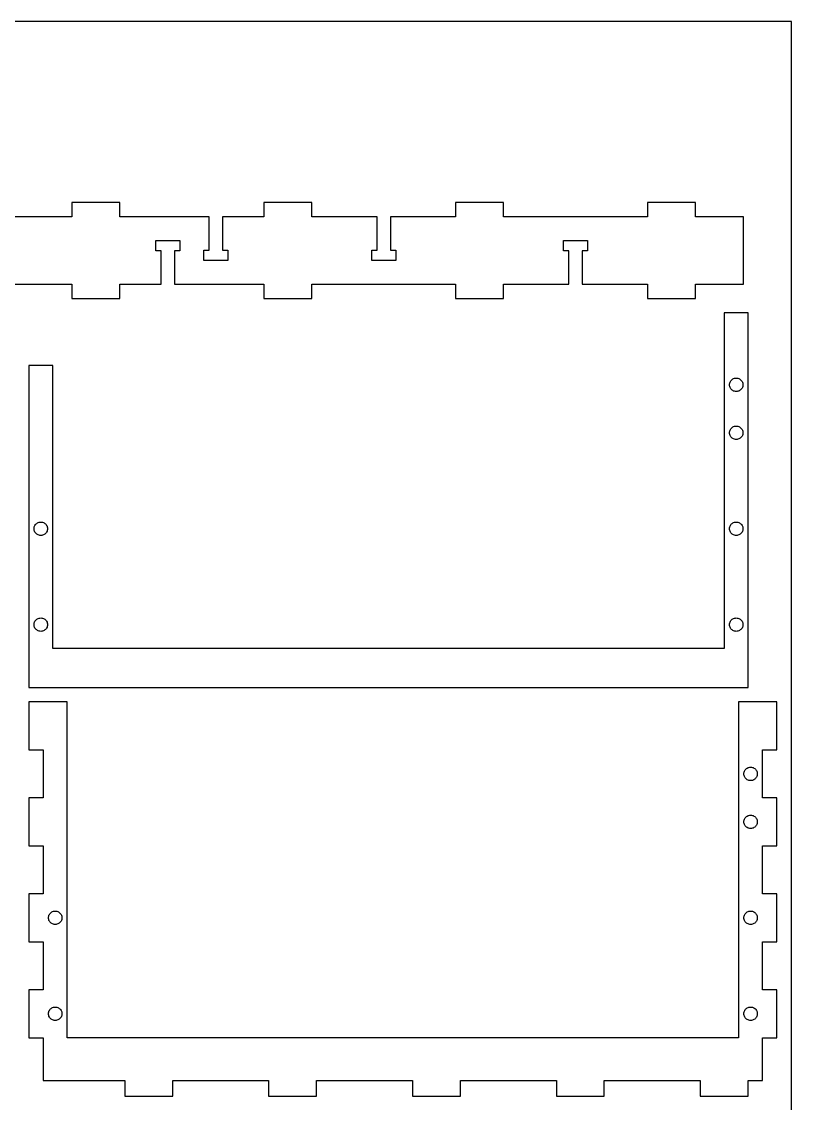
# Model space of a CAD drawing. Header units: millimetres. Extents: x 0 to 684, y 0 to 509.
# Drawn here: x 523.5 to 684, y 283.5 to 509 of the extents above; entities that cross this region are included whole.
import ezdxf

# ---------------------------------------------------------------- set-up
doc = ezdxf.new("R2010")
doc.units = ezdxf.units.MM
doc.layers.add('CUT_WHITE', color=7, linetype='Continuous')

msp = doc.modelspace()

# ---------------------------------------------------------------- linework, layer by layer
at = {"layer": 'CUT_WHITE', "color": 7}
for p, q in [((684, 509), (0, 509)), ((684, 0), (684, 509)), ((544, 471.29185), (534, 471.29185)), ((534, 471.29185), (534, 468.29185)), ((544, 468.29185), (544, 471.29185)), ((584, 471.29185), (574, 471.29185)), ((574, 471.29185), (574, 468.29185)), ((584, 468.29185), (584, 471.29185)), ((624, 471.29185), (614, 471.29185)), ((614, 471.29185), (614, 468.29185)), ((624, 468.29185), (624, 471.29185)), ((664, 471.29185), (654, 471.29185)), ((654, 471.29185), (654, 468.29185)), ((664, 468.29185), (664, 471.29185)), ((534, 468.29185), (519, 468.29185)), ((562.6, 468.29185), (544, 468.29185)), ((562.6, 461.39184), (562.6, 468.29185)), ((574, 468.29185), (565.4, 468.29185)), ((565.4, 468.29185), (565.4, 461.39184)), ((597.6, 468.29185), (584, 468.29185)), ((597.6, 461.39184), (597.6, 468.29185)), ((614, 468.29185), (600.4, 468.29185)), ((600.4, 468.29185), (600.4, 461.39184)), ((654, 468.29185), (624, 468.29185)), ((674, 468.29185), (664, 468.29185)), ((674, 454.29185), (674, 468.29185)), ((551.5, 461.19184), (551.5, 463.39184)), ((551.5, 463.39184), (556.5, 463.39184)), ((556.5, 463.39184), (556.5, 461.19184)), ((636.5, 461.19184), (636.5, 463.39184)), ((636.5, 463.39184), (641.5, 463.39184)), ((641.5, 463.39184), (641.5, 461.19184)), ((552.6, 461.19184), (551.5, 461.19184)), ((552.6, 454.29185), (552.6, 461.19184)), ((556.5, 461.19184), (555.4, 461.19184)), ((555.4, 461.19184), (555.4, 454.29185)), ((561.5, 459.19184), (561.5, 461.39184)), ((561.5, 461.39184), (562.6, 461.39184)), ((565.4, 461.39184), (566.5, 461.39184)), ((566.5, 461.39184), (566.5, 459.19184)), ((596.5, 459.19184), (596.5, 461.39184)), ((596.5, 461.39184), (597.6, 461.39184)), ((600.4, 461.39184), (601.5, 461.39184)), ((601.5, 461.39184), (601.5, 459.19184)), ((637.6, 461.19184), (636.5, 461.19184)), ((637.6, 454.29185), (637.6, 461.19184)), ((641.5, 461.19184), (640.4, 461.19184)), ((640.4, 461.19184), (640.4, 454.29185)), ((566.5, 459.19184), (561.5, 459.19184)), ((601.5, 459.19184), (596.5, 459.19184)), ((519, 454.29185), (534, 454.29185)), ((534, 454.29185), (534, 451.29185)), ((544, 451.29185), (544, 454.29185)), ((544, 454.29185), (552.6, 454.29185)), ((555.4, 454.29185), (574, 454.29185)), ((574, 454.29185), (574, 451.29185)), ((584, 451.29185), (584, 454.29185)), ((584, 454.29185), (614, 454.29185)), ((614, 454.29185), (614, 451.29185)), ((624, 451.29185), (624, 454.29185)), ((624, 454.29185), (637.6, 454.29185)), ((640.4, 454.29185), (654, 454.29185)), ((654, 454.29185), (654, 451.29185)), ((664, 451.29185), (664, 454.29185)), ((664, 454.29185), (674, 454.29185)), ((534, 451.29185), (544, 451.29185)), ((574, 451.29185), (584, 451.29185)), ((614, 451.29185), (624, 451.29185)), ((654, 451.29185), (664, 451.29185)), ((675, 448.29185), (670, 448.29185)), ((670, 448.29185), (670, 378.29185)), ((675, 370.18762), (675, 448.29185)), ((530, 437.29185), (525, 437.29185)), ((525, 437.29185), (525, 370.18762)), ((530, 378.29185), (530, 437.29185)), ((671.1, 433.29185), (671.112, 433.47455)), ((671.112, 433.10915), (671.1, 433.29185)), ((671.112, 433.47455), (671.148, 433.65415)), ((671.148, 432.92945), (671.112, 433.10915)), ((671.148, 433.65415), (671.207, 433.82765)), ((671.207, 433.82765), (671.288, 433.99185)), ((671.288, 433.99185), (671.389, 434.14415)), ((671.389, 434.14415), (671.51, 434.28175)), ((671.51, 434.28175), (671.648, 434.40255)), ((671.648, 434.40255), (671.8, 434.50425)), ((671.8, 434.50425), (671.964, 434.58525)), ((671.964, 434.58525), (672.138, 434.64415)), ((672.138, 434.64415), (672.317, 434.67985)), ((672.317, 434.67985), (672.5, 434.69185)), ((672.5, 434.69185), (672.683, 434.67985)), ((672.683, 434.67985), (672.862, 434.64415)), ((672.862, 434.64415), (673.036, 434.58525)), ((673.036, 434.58525), (673.2, 434.50425)), ((673.2, 434.50425), (673.352, 434.40255)), ((673.352, 434.40255), (673.49, 434.28175)), ((673.49, 434.28175), (673.611, 434.14415)), ((673.611, 434.14415), (673.712, 433.99185)), ((673.712, 433.99185), (673.793, 433.82765)), ((673.793, 433.82765), (673.852, 433.65415)), ((673.852, 433.65415), (673.888, 433.47455)), ((673.888, 433.10915), (673.852, 432.92945)), ((673.888, 433.47455), (673.9, 433.29185)), ((673.9, 433.29185), (673.888, 433.10915)), ((671.207, 432.75605), (671.148, 432.92945)), ((671.288, 432.59185), (671.207, 432.75605)), ((671.389, 432.43955), (671.288, 432.59185)), ((671.51, 432.30185), (671.389, 432.43955)), ((671.648, 432.18115), (671.51, 432.30185)), ((671.8, 432.07945), (671.648, 432.18115)), ((671.964, 431.99845), (671.8, 432.07945)), ((672.138, 431.93955), (671.964, 431.99845)), ((672.317, 431.90385), (672.138, 431.93955)), ((672.5, 431.89185), (672.317, 431.90385)), ((672.683, 431.90385), (672.5, 431.89185)), ((672.862, 431.93955), (672.683, 431.90385)), ((673.036, 431.99845), (672.862, 431.93955)), ((673.2, 432.07945), (673.036, 431.99845)), ((673.352, 432.18115), (673.2, 432.07945)), ((673.49, 432.30185), (673.352, 432.18115)), ((673.611, 432.43955), (673.49, 432.30185)), ((673.712, 432.59185), (673.611, 432.43955)), ((673.793, 432.75605), (673.712, 432.59185)), ((673.852, 432.92945), (673.793, 432.75605)), ((671.207, 423.82765), (671.288, 423.99185)), ((671.288, 423.99185), (671.389, 424.14415)), ((671.389, 424.14415), (671.51, 424.28175)), ((671.51, 424.28175), (671.648, 424.40255)), ((671.648, 424.40255), (671.8, 424.50425)), ((671.8, 424.50425), (671.964, 424.58525)), ((671.964, 424.58525), (672.138, 424.64415)), ((672.138, 424.64415), (672.317, 424.67985)), ((672.317, 424.67985), (672.5, 424.69185)), ((672.5, 424.69185), (672.683, 424.67985)), ((672.683, 424.67985), (672.862, 424.64415)), ((672.862, 424.64415), (673.036, 424.58525)), ((673.036, 424.58525), (673.2, 424.50425)), ((673.2, 424.50425), (673.352, 424.40255)), ((673.352, 424.40255), (673.49, 424.28175)), ((673.49, 424.28175), (673.611, 424.14415)), ((673.611, 424.14415), (673.712, 423.99185)), ((673.712, 423.99185), (673.793, 423.82765)), ((671.1, 423.29185), (671.112, 423.47455)), ((671.112, 423.10915), (671.1, 423.29185)), ((671.112, 423.47455), (671.148, 423.65415)), ((671.148, 422.92945), (671.112, 423.10915)), ((671.148, 423.65415), (671.207, 423.82765)), ((671.207, 422.75605), (671.148, 422.92945)), ((671.288, 422.59185), (671.207, 422.75605)), ((671.389, 422.43955), (671.288, 422.59185)), ((671.51, 422.30185), (671.389, 422.43955)), ((671.648, 422.18115), (671.51, 422.30185)), ((671.8, 422.07945), (671.648, 422.18115)), ((671.964, 421.99845), (671.8, 422.07945)), ((672.138, 421.93955), (671.964, 421.99845)), ((672.317, 421.90385), (672.138, 421.93955)), ((672.5, 421.89185), (672.317, 421.90385)), ((672.683, 421.90385), (672.5, 421.89185)), ((672.862, 421.93955), (672.683, 421.90385)), ((673.036, 421.99845), (672.862, 421.93955)), ((673.2, 422.07945), (673.036, 421.99845)), ((673.352, 422.18115), (673.2, 422.07945)), ((673.49, 422.30185), (673.352, 422.18115)), ((673.611, 422.43955), (673.49, 422.30185)), ((673.712, 422.59185), (673.611, 422.43955)), ((673.793, 422.75605), (673.712, 422.59185)), ((673.793, 423.82765), (673.852, 423.65415)), ((673.852, 422.92945), (673.793, 422.75605)), ((673.852, 423.65415), (673.888, 423.47455)), ((673.888, 423.10915), (673.852, 422.92945)), ((673.888, 423.47455), (673.9, 423.29185)), ((673.9, 423.29185), (673.888, 423.10915)), ((526.11197, 403.47455), (526.14769, 403.65415)), ((526.14769, 403.65415), (526.20656, 403.82765)), ((526.20656, 403.82765), (526.28755, 403.99185)), ((526.28755, 403.99185), (526.3893, 404.14415)), ((526.3893, 404.14415), (526.51004, 404.28175)), ((526.51004, 404.28175), (526.64772, 404.40255)), ((526.64772, 404.40255), (526.79999, 404.50425)), ((526.79999, 404.50425), (526.96423, 404.58525)), ((526.96423, 404.58525), (527.13765, 404.64415)), ((527.13765, 404.64415), (527.31726, 404.67985)), ((527.31726, 404.67985), (527.5, 404.69185)), ((527.5, 404.69185), (527.68272, 404.67985)), ((527.68272, 404.67985), (527.86234, 404.64415)), ((527.86234, 404.64415), (528.03575, 404.58525)), ((528.03575, 404.58525), (528.2, 404.50425)), ((528.2, 404.50425), (528.35226, 404.40255)), ((528.35226, 404.40255), (528.48994, 404.28175)), ((528.48994, 404.28175), (528.61069, 404.14415)), ((528.61069, 404.14415), (528.71243, 403.99185)), ((528.71243, 403.99185), (528.79343, 403.82765)), ((528.79343, 403.82765), (528.85229, 403.65415)), ((528.85229, 403.65415), (528.88802, 403.47455)), ((671.112, 403.47455), (671.148, 403.65415)), ((671.148, 403.65415), (671.207, 403.82765)), ((671.207, 403.82765), (671.288, 403.99185)), ((671.288, 403.99185), (671.389, 404.14415)), ((671.389, 404.14415), (671.51, 404.28175)), ((671.51, 404.28175), (671.648, 404.40255)), ((671.648, 404.40255), (671.8, 404.50425)), ((671.8, 404.50425), (671.964, 404.58525)), ((671.964, 404.58525), (672.138, 404.64415)), ((672.138, 404.64415), (672.317, 404.67985)), ((672.317, 404.67985), (672.5, 404.69185)), ((672.5, 404.69185), (672.683, 404.67985)), ((672.683, 404.67985), (672.862, 404.64415)), ((672.862, 404.64415), (673.036, 404.58525)), ((673.036, 404.58525), (673.2, 404.50425)), ((673.2, 404.50425), (673.352, 404.40255)), ((673.352, 404.40255), (673.49, 404.28175)), ((673.49, 404.28175), (673.611, 404.14415)), ((673.611, 404.14415), (673.712, 403.99185)), ((673.712, 403.99185), (673.793, 403.82765)), ((673.793, 403.82765), (673.852, 403.65415)), ((673.852, 403.65415), (673.888, 403.47455)), ((526.09999, 403.29185), (526.11197, 403.47455)), ((526.11197, 403.10915), (526.09999, 403.29185)), ((526.14769, 402.92945), (526.11197, 403.10915)), ((526.20656, 402.75605), (526.14769, 402.92945)), ((526.28755, 402.59185), (526.20656, 402.75605)), ((526.3893, 402.43955), (526.28755, 402.59185)), ((526.51004, 402.30185), (526.3893, 402.43955)), ((526.64772, 402.18115), (526.51004, 402.30185)), ((526.79999, 402.07945), (526.64772, 402.18115)), ((526.96423, 401.99845), (526.79999, 402.07945)), ((527.13765, 401.93955), (526.96423, 401.99845)), ((527.31726, 401.90385), (527.13765, 401.93955)), ((527.5, 401.89185), (527.31726, 401.90385)), ((527.68272, 401.90385), (527.5, 401.89185)), ((527.86234, 401.93955), (527.68272, 401.90385)), ((528.03575, 401.99845), (527.86234, 401.93955)), ((528.2, 402.07945), (528.03575, 401.99845)), ((528.35226, 402.18115), (528.2, 402.07945)), ((528.48994, 402.30185), (528.35226, 402.18115)), ((528.61069, 402.43955), (528.48994, 402.30185)), ((528.71243, 402.59185), (528.61069, 402.43955)), ((528.79343, 402.75605), (528.71243, 402.59185)), ((528.85229, 402.92945), (528.79343, 402.75605)), ((528.88802, 403.10915), (528.85229, 402.92945)), ((528.88802, 403.47455), (528.89999, 403.29185)), ((528.89999, 403.29185), (528.88802, 403.10915)), ((671.1, 403.29185), (671.112, 403.47455)), ((671.112, 403.10915), (671.1, 403.29185)), ((671.148, 402.92945), (671.112, 403.10915)), ((671.207, 402.75605), (671.148, 402.92945)), ((671.288, 402.59185), (671.207, 402.75605)), ((671.389, 402.43955), (671.288, 402.59185)), ((671.51, 402.30185), (671.389, 402.43955)), ((671.648, 402.18115), (671.51, 402.30185)), ((671.8, 402.07945), (671.648, 402.18115)), ((671.964, 401.99845), (671.8, 402.07945)), ((672.138, 401.93955), (671.964, 401.99845)), ((672.317, 401.90385), (672.138, 401.93955)), ((672.5, 401.89185), (672.317, 401.90385)), ((672.683, 401.90385), (672.5, 401.89185)), ((672.862, 401.93955), (672.683, 401.90385)), ((673.036, 401.99845), (672.862, 401.93955)), ((673.2, 402.07945), (673.036, 401.99845)), ((673.352, 402.18115), (673.2, 402.07945)), ((673.49, 402.30185), (673.352, 402.18115)), ((673.611, 402.43955), (673.49, 402.30185)), ((673.712, 402.59185), (673.611, 402.43955)), ((673.793, 402.75605), (673.712, 402.59185)), ((673.852, 402.92945), (673.793, 402.75605)), ((673.888, 403.10915), (673.852, 402.92945)), ((673.888, 403.47455), (673.9, 403.29185)), ((673.9, 403.29185), (673.888, 403.10915)), ((526.09999, 383.29185), (526.11197, 383.47455)), ((526.11197, 383.47455), (526.14769, 383.65415)), ((526.14769, 383.65415), (526.20656, 383.82765)), ((526.20656, 383.82765), (526.28755, 383.99185)), ((526.28755, 383.99185), (526.3893, 384.14415)), ((526.3893, 384.14415), (526.51004, 384.28175)), ((526.51004, 384.28175), (526.64772, 384.40255)), ((526.64772, 384.40255), (526.79999, 384.50425)), ((526.79999, 384.50425), (526.96423, 384.58525)), ((526.96423, 384.58525), (527.13765, 384.64415)), ((527.13765, 384.64415), (527.31726, 384.67985)), ((527.31726, 384.67985), (527.5, 384.69185)), ((527.5, 384.69185), (527.68272, 384.67985)), ((527.68272, 384.67985), (527.86234, 384.64415)), ((527.86234, 384.64415), (528.03575, 384.58525)), ((528.03575, 384.58525), (528.2, 384.50425)), ((528.2, 384.50425), (528.35226, 384.40255)), ((528.35226, 384.40255), (528.48994, 384.28175)), ((528.48994, 384.28175), (528.61069, 384.14415)), ((528.61069, 384.14415), (528.71243, 383.99185)), ((528.71243, 383.99185), (528.79343, 383.82765)), ((528.79343, 383.82765), (528.85229, 383.65415)), ((528.85229, 383.65415), (528.88802, 383.47455)), ((528.88802, 383.47455), (528.89999, 383.29185)), ((671.1, 383.29185), (671.112, 383.47455)), ((671.112, 383.47455), (671.148, 383.65415)), ((671.148, 383.65415), (671.207, 383.82765)), ((671.207, 383.82765), (671.288, 383.99185)), ((671.288, 383.99185), (671.389, 384.14415)), ((671.389, 384.14415), (671.51, 384.28175)), ((671.51, 384.28175), (671.648, 384.40255)), ((671.648, 384.40255), (671.8, 384.50425)), ((671.8, 384.50425), (671.964, 384.58525)), ((671.964, 384.58525), (672.138, 384.64415)), ((672.138, 384.64415), (672.317, 384.67985)), ((672.317, 384.67985), (672.5, 384.69185)), ((672.5, 384.69185), (672.683, 384.67985)), ((672.683, 384.67985), (672.862, 384.64415)), ((672.862, 384.64415), (673.036, 384.58525)), ((673.036, 384.58525), (673.2, 384.50425)), ((673.2, 384.50425), (673.352, 384.40255)), ((673.352, 384.40255), (673.49, 384.28175)), ((673.49, 384.28175), (673.611, 384.14415)), ((673.611, 384.14415), (673.712, 383.99185)), ((673.712, 383.99185), (673.793, 383.82765)), ((673.793, 383.82765), (673.852, 383.65415)), ((673.852, 383.65415), (673.888, 383.47455)), ((673.888, 383.47455), (673.9, 383.29185)), ((526.11197, 383.10915), (526.09999, 383.29185)), ((526.14769, 382.92945), (526.11197, 383.10915)), ((526.20656, 382.75605), (526.14769, 382.92945)), ((526.28755, 382.59185), (526.20656, 382.75605)), ((526.3893, 382.43955), (526.28755, 382.59185)), ((526.51004, 382.30185), (526.3893, 382.43955)), ((526.64772, 382.18115), (526.51004, 382.30185)), ((526.79999, 382.07945), (526.64772, 382.18115)), ((526.96423, 381.99845), (526.79999, 382.07945)), ((527.13765, 381.93955), (526.96423, 381.99845)), ((527.31726, 381.90385), (527.13765, 381.93955)), ((527.5, 381.89185), (527.31726, 381.90385)), ((527.68272, 381.90385), (527.5, 381.89185)), ((527.86234, 381.93955), (527.68272, 381.90385)), ((528.03575, 381.99845), (527.86234, 381.93955)), ((528.2, 382.07945), (528.03575, 381.99845)), ((528.35226, 382.18115), (528.2, 382.07945)), ((528.48994, 382.30185), (528.35226, 382.18115)), ((528.61069, 382.43955), (528.48994, 382.30185)), ((528.71243, 382.59185), (528.61069, 382.43955)), ((528.79343, 382.75605), (528.71243, 382.59185)), ((528.85229, 382.92945), (528.79343, 382.75605)), ((528.88802, 383.10915), (528.85229, 382.92945)), ((528.89999, 383.29185), (528.88802, 383.10915)), ((671.112, 383.10915), (671.1, 383.29185)), ((671.148, 382.92945), (671.112, 383.10915)), ((671.207, 382.75605), (671.148, 382.92945)), ((671.288, 382.59185), (671.207, 382.75605)), ((671.389, 382.43955), (671.288, 382.59185)), ((671.51, 382.30185), (671.389, 382.43955)), ((671.648, 382.18115), (671.51, 382.30185)), ((671.8, 382.07945), (671.648, 382.18115)), ((671.964, 381.99845), (671.8, 382.07945)), ((672.138, 381.93955), (671.964, 381.99845)), ((672.317, 381.90385), (672.138, 381.93955)), ((672.5, 381.89185), (672.317, 381.90385)), ((672.683, 381.90385), (672.5, 381.89185)), ((672.862, 381.93955), (672.683, 381.90385)), ((673.036, 381.99845), (672.862, 381.93955)), ((673.2, 382.07945), (673.036, 381.99845)), ((673.352, 382.18115), (673.2, 382.07945)), ((673.49, 382.30185), (673.352, 382.18115)), ((673.611, 382.43955), (673.49, 382.30185)), ((673.712, 382.59185), (673.611, 382.43955)), ((673.793, 382.75605), (673.712, 382.59185)), ((673.852, 382.92945), (673.793, 382.75605)), ((673.888, 383.10915), (673.852, 382.92945)), ((673.9, 383.29185), (673.888, 383.10915)), ((670, 378.29185), (530, 378.29185)), ((525, 370.18762), (675, 370.18762)), ((533, 367.18762), (525, 367.18762)), ((525, 367.18762), (525, 357.18762)), ((533, 297.18762), (533, 367.18762)), ((681, 367.18762), (673, 367.18762)), ((673, 367.18762), (673, 297.18762)), ((681, 357.18762), (681, 367.18762)), ((525, 357.18762), (528, 357.18762)), ((528, 357.18762), (528, 347.18762)), ((678, 347.18762), (678, 357.18762)), ((678, 357.18762), (681, 357.18762)), ((674.1, 352.18762), (674.112, 352.37032)), ((674.112, 352.00492), (674.1, 352.18762)), ((674.112, 352.37032), (674.148, 352.54992)), ((674.148, 351.82522), (674.112, 352.00492)), ((674.148, 352.54992), (674.207, 352.72342)), ((674.207, 351.65182), (674.148, 351.82522)), ((674.207, 352.72342), (674.288, 352.88762)), ((674.288, 352.88762), (674.389, 353.03992)), ((674.389, 353.03992), (674.51, 353.17752)), ((674.51, 353.17752), (674.648, 353.29832)), ((674.648, 353.29832), (674.8, 353.40002)), ((674.8, 353.40002), (674.964, 353.48102)), ((674.964, 353.48102), (675.138, 353.53992)), ((675.138, 353.53992), (675.317, 353.57562)), ((675.317, 353.57562), (675.5, 353.58762)), ((675.5, 353.58762), (675.683, 353.57562)), ((675.683, 353.57562), (675.862, 353.53992)), ((675.862, 353.53992), (676.036, 353.48102)), ((676.036, 353.48102), (676.2, 353.40002)), ((676.2, 353.40002), (676.352, 353.29832)), ((676.352, 353.29832), (676.49, 353.17752)), ((676.49, 353.17752), (676.611, 353.03992)), ((676.611, 353.03992), (676.712, 352.88762)), ((676.712, 352.88762), (676.793, 352.72342)), ((676.793, 352.72342), (676.852, 352.54992)), ((676.852, 351.82522), (676.793, 351.65182)), ((676.852, 352.54992), (676.888, 352.37032)), ((676.888, 352.00492), (676.852, 351.82522)), ((676.888, 352.37032), (676.9, 352.18762)), ((676.9, 352.18762), (676.888, 352.00492)), ((674.288, 351.48762), (674.207, 351.65182)), ((674.389, 351.33532), (674.288, 351.48762)), ((674.51, 351.19762), (674.389, 351.33532)), ((674.648, 351.07692), (674.51, 351.19762)), ((674.8, 350.97522), (674.648, 351.07692)), ((674.964, 350.89422), (674.8, 350.97522)), ((675.138, 350.83532), (674.964, 350.89422)), ((675.317, 350.79962), (675.138, 350.83532)), ((675.5, 350.78762), (675.317, 350.79962)), ((675.683, 350.79962), (675.5, 350.78762)), ((675.862, 350.83532), (675.683, 350.79962)), ((676.036, 350.89422), (675.862, 350.83532)), ((676.2, 350.97522), (676.036, 350.89422)), ((676.352, 351.07692), (676.2, 350.97522)), ((676.49, 351.19762), (676.352, 351.07692)), ((676.611, 351.33532), (676.49, 351.19762)), ((676.712, 351.48762), (676.611, 351.33532)), ((676.793, 351.65182), (676.712, 351.48762)), ((528, 347.18762), (525, 347.18762)), ((525, 347.18762), (525, 337.18762)), ((681, 347.18762), (678, 347.18762)), ((681, 337.18762), (681, 347.18762)), ((674.207, 342.72342), (674.288, 342.88762)), ((674.288, 342.88762), (674.389, 343.03992)), ((674.389, 343.03992), (674.51, 343.17752)), ((674.51, 343.17752), (674.648, 343.29832)), ((674.648, 343.29832), (674.8, 343.40002)), ((674.8, 343.40002), (674.964, 343.48102)), ((674.964, 343.48102), (675.138, 343.53992)), ((675.138, 343.53992), (675.317, 343.57562)), ((675.317, 343.57562), (675.5, 343.58762)), ((675.5, 343.58762), (675.683, 343.57562)), ((675.683, 343.57562), (675.862, 343.53992)), ((675.862, 343.53992), (676.036, 343.48102)), ((676.036, 343.48102), (676.2, 343.40002)), ((676.2, 343.40002), (676.352, 343.29832)), ((676.352, 343.29832), (676.49, 343.17752)), ((676.49, 343.17752), (676.611, 343.03992)), ((676.611, 343.03992), (676.712, 342.88762)), ((676.712, 342.88762), (676.793, 342.72342)), ((674.1, 342.18762), (674.112, 342.37032)), ((674.112, 342.00492), (674.1, 342.18762)), ((674.112, 342.37032), (674.148, 342.54992)), ((674.148, 341.82522), (674.112, 342.00492)), ((674.148, 342.54992), (674.207, 342.72342)), ((674.207, 341.65182), (674.148, 341.82522)), ((674.288, 341.48762), (674.207, 341.65182)), ((674.389, 341.33532), (674.288, 341.48762)), ((674.51, 341.19762), (674.389, 341.33532)), ((674.648, 341.07692), (674.51, 341.19762)), ((674.8, 340.97522), (674.648, 341.07692)), ((674.964, 340.89422), (674.8, 340.97522)), ((675.138, 340.83532), (674.964, 340.89422)), ((675.317, 340.79962), (675.138, 340.83532)), ((675.5, 340.78762), (675.317, 340.79962)), ((675.683, 340.79962), (675.5, 340.78762)), ((675.862, 340.83532), (675.683, 340.79962)), ((676.036, 340.89422), (675.862, 340.83532)), ((676.2, 340.97522), (676.036, 340.89422)), ((676.352, 341.07692), (676.2, 340.97522)), ((676.49, 341.19762), (676.352, 341.07692)), ((676.611, 341.33532), (676.49, 341.19762)), ((676.712, 341.48762), (676.611, 341.33532)), ((676.793, 341.65182), (676.712, 341.48762)), ((676.793, 342.72342), (676.852, 342.54992)), ((676.852, 341.82522), (676.793, 341.65182)), ((676.852, 342.54992), (676.888, 342.37032)), ((676.888, 342.00492), (676.852, 341.82522)), ((676.888, 342.37032), (676.9, 342.18762)), ((676.9, 342.18762), (676.888, 342.00492)), ((525, 337.18762), (528, 337.18762)), ((528, 337.18762), (528, 327.18762)), ((678, 327.18762), (678, 337.18762)), ((678, 337.18762), (681, 337.18762)), ((528, 327.18762), (525, 327.18762)), ((525, 327.18762), (525, 317.18762)), ((681, 327.18762), (678, 327.18762)), ((681, 317.18762), (681, 327.18762)), ((529.11197, 322.37032), (529.14769, 322.54992)), ((529.14769, 322.54992), (529.20656, 322.72342)), ((529.20656, 322.72342), (529.28755, 322.88762)), ((529.28755, 322.88762), (529.3893, 323.03992)), ((529.3893, 323.03992), (529.51004, 323.17752)), ((529.51004, 323.17752), (529.64772, 323.29832)), ((529.64772, 323.29832), (529.79999, 323.40002)), ((529.79999, 323.40002), (529.96423, 323.48102)), ((529.96423, 323.48102), (530.13765, 323.53992)), ((530.13765, 323.53992), (530.31726, 323.57562)), ((530.31726, 323.57562), (530.5, 323.58762)), ((530.5, 323.58762), (530.68272, 323.57562)), ((530.68272, 323.57562), (530.86234, 323.53992)), ((530.86234, 323.53992), (531.03575, 323.48102)), ((531.03575, 323.48102), (531.2, 323.40002)), ((531.2, 323.40002), (531.35226, 323.29832)), ((531.35226, 323.29832), (531.48994, 323.17752)), ((531.48994, 323.17752), (531.61069, 323.03992)), ((531.61069, 323.03992), (531.71243, 322.88762)), ((531.71243, 322.88762), (531.79343, 322.72342)), ((531.79343, 322.72342), (531.85229, 322.54992)), ((531.85229, 322.54992), (531.88802, 322.37032)), ((674.112, 322.37032), (674.148, 322.54992)), ((674.148, 322.54992), (674.207, 322.72342)), ((674.207, 322.72342), (674.288, 322.88762)), ((674.288, 322.88762), (674.389, 323.03992)), ((674.389, 323.03992), (674.51, 323.17752)), ((674.51, 323.17752), (674.648, 323.29832)), ((674.648, 323.29832), (674.8, 323.40002)), ((674.8, 323.40002), (674.964, 323.48102)), ((674.964, 323.48102), (675.138, 323.53992)), ((675.138, 323.53992), (675.317, 323.57562)), ((675.317, 323.57562), (675.5, 323.58762)), ((675.5, 323.58762), (675.683, 323.57562)), ((675.683, 323.57562), (675.862, 323.53992)), ((675.862, 323.53992), (676.036, 323.48102)), ((676.036, 323.48102), (676.2, 323.40002)), ((676.2, 323.40002), (676.352, 323.29832)), ((676.352, 323.29832), (676.49, 323.17752)), ((676.49, 323.17752), (676.611, 323.03992)), ((676.611, 323.03992), (676.712, 322.88762)), ((676.712, 322.88762), (676.793, 322.72342)), ((676.793, 322.72342), (676.852, 322.54992)), ((676.852, 322.54992), (676.888, 322.37032)), ((529.09999, 322.18762), (529.11197, 322.37032)), ((529.11197, 322.00492), (529.09999, 322.18762)), ((529.14769, 321.82522), (529.11197, 322.00492)), ((529.20656, 321.65182), (529.14769, 321.82522)), ((529.28755, 321.48762), (529.20656, 321.65182)), ((529.3893, 321.33532), (529.28755, 321.48762)), ((529.51004, 321.19762), (529.3893, 321.33532)), ((529.64772, 321.07692), (529.51004, 321.19762)), ((529.79999, 320.97522), (529.64772, 321.07692)), ((529.96423, 320.89422), (529.79999, 320.97522)), ((530.13765, 320.83532), (529.96423, 320.89422)), ((530.31726, 320.79962), (530.13765, 320.83532)), ((530.5, 320.78762), (530.31726, 320.79962)), ((530.68272, 320.79962), (530.5, 320.78762)), ((530.86234, 320.83532), (530.68272, 320.79962)), ((531.03575, 320.89422), (530.86234, 320.83532)), ((531.2, 320.97522), (531.03575, 320.89422)), ((531.35226, 321.07692), (531.2, 320.97522)), ((531.48994, 321.19762), (531.35226, 321.07692)), ((531.61069, 321.33532), (531.48994, 321.19762)), ((531.71243, 321.48762), (531.61069, 321.33532)), ((531.79343, 321.65182), (531.71243, 321.48762)), ((531.85229, 321.82522), (531.79343, 321.65182)), ((531.88802, 322.00492), (531.85229, 321.82522)), ((531.88802, 322.37032), (531.89999, 322.18762)), ((531.89999, 322.18762), (531.88802, 322.00492)), ((674.1, 322.18762), (674.112, 322.37032)), ((674.112, 322.00492), (674.1, 322.18762)), ((674.148, 321.82522), (674.112, 322.00492)), ((674.207, 321.65182), (674.148, 321.82522)), ((674.288, 321.48762), (674.207, 321.65182)), ((674.389, 321.33532), (674.288, 321.48762)), ((674.51, 321.19762), (674.389, 321.33532)), ((674.648, 321.07692), (674.51, 321.19762)), ((674.8, 320.97522), (674.648, 321.07692)), ((674.964, 320.89422), (674.8, 320.97522)), ((675.138, 320.83532), (674.964, 320.89422)), ((675.317, 320.79962), (675.138, 320.83532)), ((675.5, 320.78762), (675.317, 320.79962)), ((675.683, 320.79962), (675.5, 320.78762)), ((675.862, 320.83532), (675.683, 320.79962)), ((676.036, 320.89422), (675.862, 320.83532)), ((676.2, 320.97522), (676.036, 320.89422)), ((676.352, 321.07692), (676.2, 320.97522)), ((676.49, 321.19762), (676.352, 321.07692)), ((676.611, 321.33532), (676.49, 321.19762)), ((676.712, 321.48762), (676.611, 321.33532)), ((676.793, 321.65182), (676.712, 321.48762)), ((676.852, 321.82522), (676.793, 321.65182)), ((676.888, 322.00492), (676.852, 321.82522)), ((676.888, 322.37032), (676.9, 322.18762)), ((676.9, 322.18762), (676.888, 322.00492)), ((525, 317.18762), (528, 317.18762)), ((528, 317.18762), (528, 307.18762)), ((678, 307.18762), (678, 317.18762)), ((678, 317.18762), (681, 317.18762)), ((528, 307.18762), (525, 307.18762)), ((525, 307.18762), (525, 297.18762)), ((681, 307.18762), (678, 307.18762)), ((681, 297.18762), (681, 307.18762)), ((529.09999, 302.18762), (529.11197, 302.37032)), ((529.11197, 302.00492), (529.09999, 302.18762)), ((529.11197, 302.37032), (529.14769, 302.54992)), ((529.14769, 302.54992), (529.20656, 302.72342)), ((529.20656, 302.72342), (529.28755, 302.88762)), ((529.28755, 302.88762), (529.3893, 303.03992)), ((529.3893, 303.03992), (529.51004, 303.17752)), ((529.51004, 303.17752), (529.64772, 303.29832)), ((529.64772, 303.29832), (529.79999, 303.40002)), ((529.79999, 303.40002), (529.96423, 303.48102)), ((529.96423, 303.48102), (530.13765, 303.53992)), ((530.13765, 303.53992), (530.31726, 303.57562)), ((530.31726, 303.57562), (530.5, 303.58762)), ((530.5, 303.58762), (530.68272, 303.57562)), ((530.68272, 303.57562), (530.86234, 303.53992)), ((530.86234, 303.53992), (531.03575, 303.48102)), ((531.03575, 303.48102), (531.2, 303.40002)), ((531.2, 303.40002), (531.35226, 303.29832)), ((531.35226, 303.29832), (531.48994, 303.17752)), ((531.48994, 303.17752), (531.61069, 303.03992)), ((531.61069, 303.03992), (531.71243, 302.88762)), ((531.71243, 302.88762), (531.79343, 302.72342)), ((531.79343, 302.72342), (531.85229, 302.54992)), ((531.85229, 302.54992), (531.88802, 302.37032)), ((531.88802, 302.37032), (531.89999, 302.18762)), ((531.89999, 302.18762), (531.88802, 302.00492)), ((674.1, 302.18762), (674.112, 302.37032)), ((674.112, 302.00492), (674.1, 302.18762)), ((674.112, 302.37032), (674.148, 302.54992)), ((674.148, 302.54992), (674.207, 302.72342)), ((674.207, 302.72342), (674.288, 302.88762)), ((674.288, 302.88762), (674.389, 303.03992)), ((674.389, 303.03992), (674.51, 303.17752)), ((674.51, 303.17752), (674.648, 303.29832)), ((674.648, 303.29832), (674.8, 303.40002)), ((674.8, 303.40002), (674.964, 303.48102)), ((674.964, 303.48102), (675.138, 303.53992)), ((675.138, 303.53992), (675.317, 303.57562)), ((675.317, 303.57562), (675.5, 303.58762)), ((675.5, 303.58762), (675.683, 303.57562)), ((675.683, 303.57562), (675.862, 303.53992)), ((675.862, 303.53992), (676.036, 303.48102)), ((676.036, 303.48102), (676.2, 303.40002)), ((676.2, 303.40002), (676.352, 303.29832)), ((676.352, 303.29832), (676.49, 303.17752)), ((676.49, 303.17752), (676.611, 303.03992)), ((676.611, 303.03992), (676.712, 302.88762)), ((676.712, 302.88762), (676.793, 302.72342)), ((676.793, 302.72342), (676.852, 302.54992)), ((676.852, 302.54992), (676.888, 302.37032)), ((676.888, 302.37032), (676.9, 302.18762)), ((676.9, 302.18762), (676.888, 302.00492)), ((529.14769, 301.82522), (529.11197, 302.00492)), ((529.20656, 301.65182), (529.14769, 301.82522)), ((529.28755, 301.48762), (529.20656, 301.65182)), ((529.3893, 301.33532), (529.28755, 301.48762)), ((529.51004, 301.19762), (529.3893, 301.33532)), ((529.64772, 301.07692), (529.51004, 301.19762)), ((529.79999, 300.97522), (529.64772, 301.07692)), ((529.96423, 300.89422), (529.79999, 300.97522)), ((530.13765, 300.83532), (529.96423, 300.89422)), ((530.31726, 300.79962), (530.13765, 300.83532)), ((530.5, 300.78762), (530.31726, 300.79962)), ((530.68272, 300.79962), (530.5, 300.78762)), ((530.86234, 300.83532), (530.68272, 300.79962)), ((531.03575, 300.89422), (530.86234, 300.83532)), ((531.2, 300.97522), (531.03575, 300.89422)), ((531.35226, 301.07692), (531.2, 300.97522)), ((531.48994, 301.19762), (531.35226, 301.07692)), ((531.61069, 301.33532), (531.48994, 301.19762)), ((531.71243, 301.48762), (531.61069, 301.33532)), ((531.79343, 301.65182), (531.71243, 301.48762)), ((531.85229, 301.82522), (531.79343, 301.65182)), ((531.88802, 302.00492), (531.85229, 301.82522)), ((674.148, 301.82522), (674.112, 302.00492)), ((674.207, 301.65182), (674.148, 301.82522)), ((674.288, 301.48762), (674.207, 301.65182)), ((674.389, 301.33532), (674.288, 301.48762)), ((674.51, 301.19762), (674.389, 301.33532)), ((674.648, 301.07692), (674.51, 301.19762)), ((674.8, 300.97522), (674.648, 301.07692)), ((674.964, 300.89422), (674.8, 300.97522)), ((675.138, 300.83532), (674.964, 300.89422)), ((675.317, 300.79962), (675.138, 300.83532)), ((675.5, 300.78762), (675.317, 300.79962)), ((675.683, 300.79962), (675.5, 300.78762)), ((675.862, 300.83532), (675.683, 300.79962)), ((676.036, 300.89422), (675.862, 300.83532)), ((676.2, 300.97522), (676.036, 300.89422)), ((676.352, 301.07692), (676.2, 300.97522)), ((676.49, 301.19762), (676.352, 301.07692)), ((676.611, 301.33532), (676.49, 301.19762)), ((676.712, 301.48762), (676.611, 301.33532)), ((676.793, 301.65182), (676.712, 301.48762)), ((676.852, 301.82522), (676.793, 301.65182)), ((676.888, 302.00492), (676.852, 301.82522)), ((525, 297.18762), (528, 297.18762)), ((528, 297.18762), (528, 288.26506)), ((673, 297.18762), (533, 297.18762)), ((678, 288.26506), (678, 297.18762)), ((678, 297.18762), (681, 297.18762)), ((528, 288.26506), (545, 288.26506)), ((545, 288.26506), (545, 285)), ((555, 288.26506), (575, 288.26506)), ((555, 285), (555, 288.26506)), ((575, 288.26506), (575, 285)), ((585, 285), (585, 288.26506)), ((585, 288.26506), (605, 288.26506)), ((605, 288.26506), (605, 285)), ((615, 285), (615, 288.26506)), ((615, 288.26506), (635, 288.26506)), ((635, 288.26506), (635, 285)), ((645, 285), (645, 288.26506)), ((645, 288.26506), (665, 288.26506)), ((665, 288.26506), (665, 285)), ((675, 285), (675, 288.26506)), ((675, 288.26506), (678, 288.26506)), ((545, 285), (555, 285)), ((575, 285), (585, 285)), ((605, 285), (615, 285)), ((635, 285), (645, 285)), ((665, 285), (675, 285))]:
    msp.add_line(p, q, dxfattribs=at)

doc.saveas('drawing.dxf')
